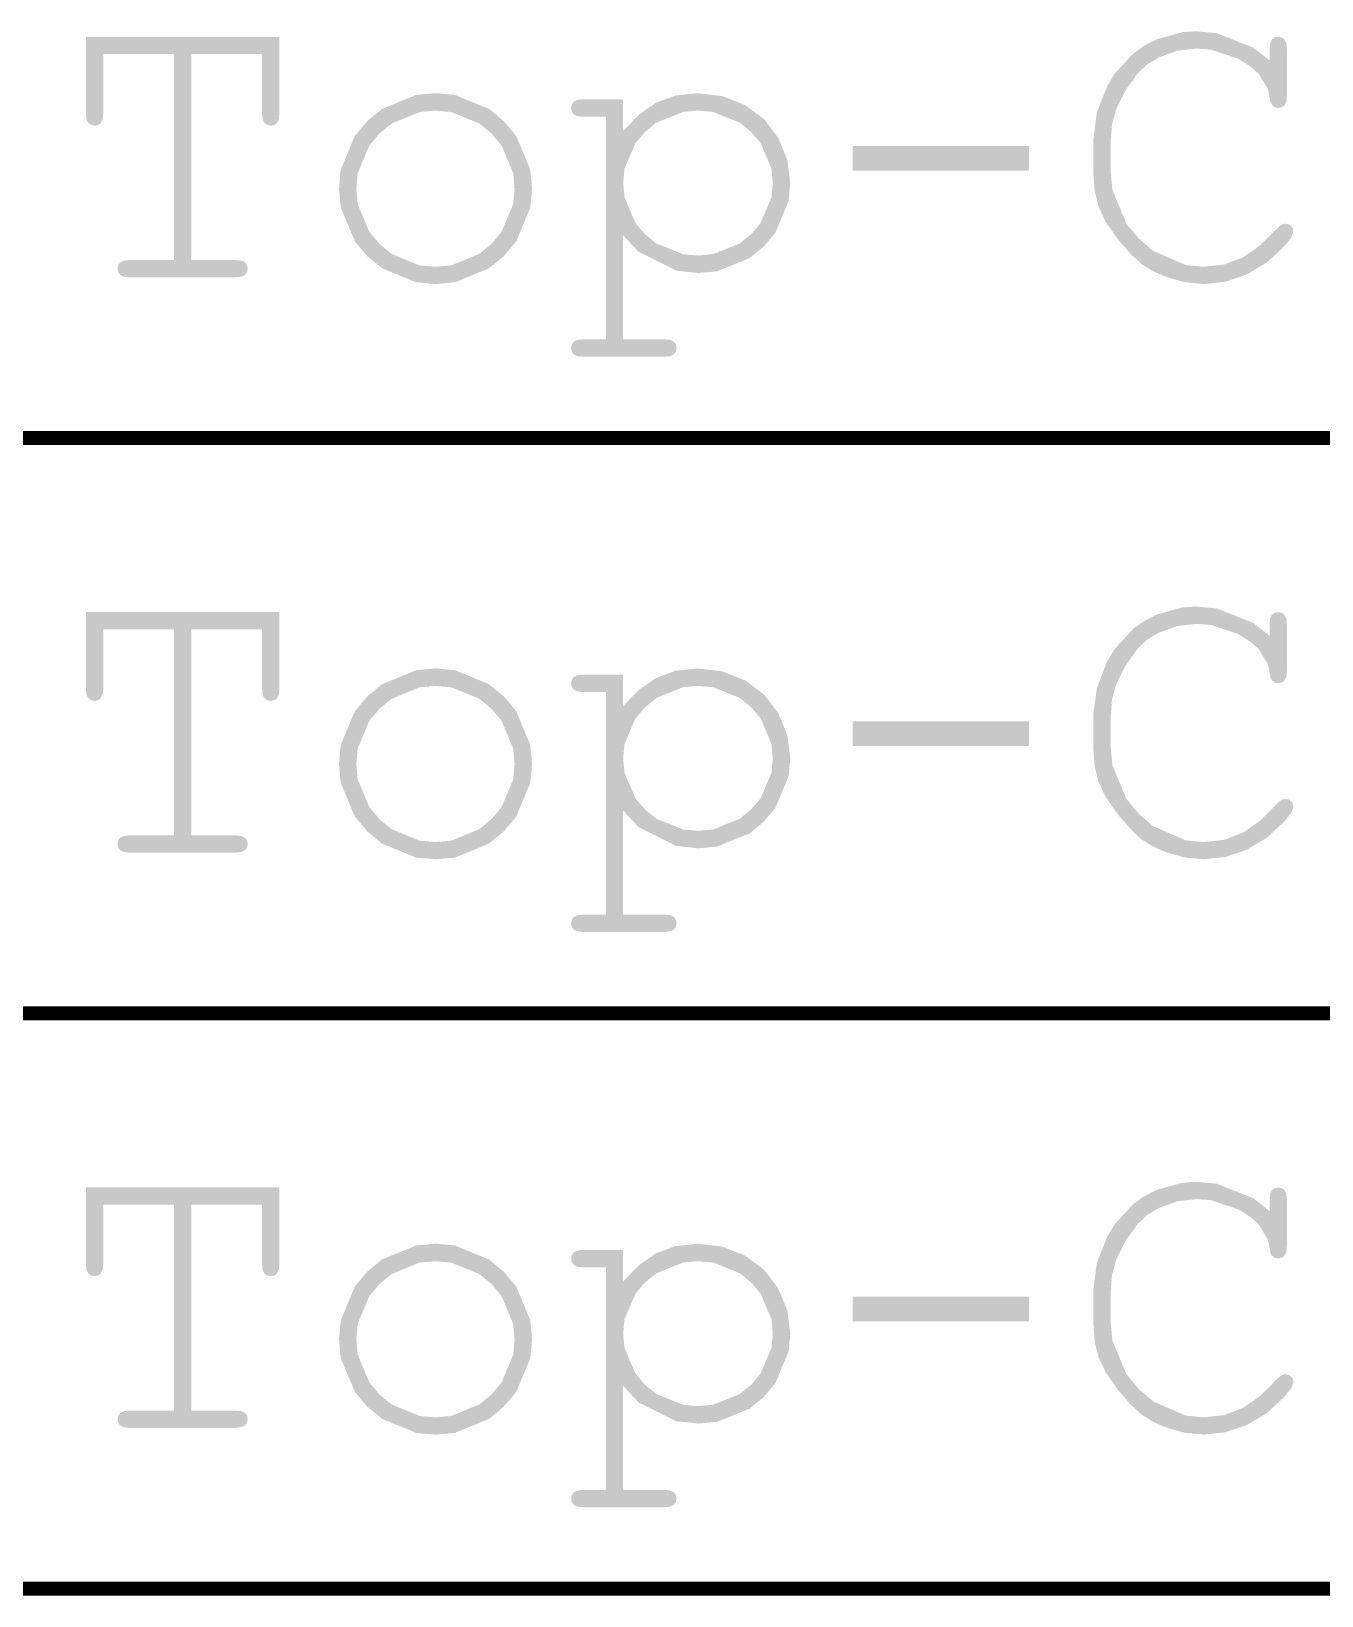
# Model space of a CAD drawing. Extents: x 0 to 13284, y 0 to 3969.
# Drawn here: x 10912.7 to 11274.6, y 2996.2 to 3435.2 of the extents above; entities that cross this region are included whole.
import ezdxf

# ---------------------------------------------------------------- set-up
doc = ezdxf.new("R2010")
doc.units = 0
doc.layers.add('DRILL_SYMBOLS', color=255, linetype='CONTINUOUS')

msp = doc.modelspace()

# ---------------------------------------------------------------- hatches: boundary and pattern name
at = {"layer": 'DRILL_SYMBOLS'}
for points in [[(10957.592205, 3428.779961), (10957.592205, 3370.993583), (10970.164488, 3370.993583), (10971.649488, 3370.827795), (10972.644331, 3370.330394), (10973.206614, 3369.559016), (10973.394055, 3368.571417), (10973.206614, 3367.619843), (10972.644331, 3366.841299), (10971.649488, 3366.322244), (10970.164488, 3366.149252), (10940.117874, 3366.149252), (10938.632835, 3366.322244), (10937.638031, 3366.841299), (10937.075748, 3367.619843), (10936.888307, 3368.571417), (10937.075748, 3369.559016), (10937.638031, 3370.330394), (10938.632835, 3370.827795), (10940.117874, 3370.993583), (10952.690157, 3370.993583), (10952.690157, 3428.779961), (10932.851339, 3428.779961), (10932.851339, 3411.997677), (10932.685512, 3410.469409), (10932.18811, 3409.460157), (10931.416772, 3408.897874), (10930.429134, 3408.710433), (10929.477559, 3408.897874), (10928.699016, 3409.460157), (10928.179961, 3410.469409), (10928.006969, 3411.997677), (10928.006969, 3433.624331), (10982.275394, 3433.624331), (10982.275394, 3411.997677), (10982.109567, 3410.469409), (10981.612165, 3409.460157), (10980.840827, 3408.897874), (10979.853189, 3408.710433), (10978.865591, 3408.897874), (10978.094252, 3409.460157), (10977.596811, 3410.469409), (10977.431024, 3411.997677), (10977.431024, 3428.779961)], [(11260.018976, 3426.992165), (11260.018976, 3430.394724), (11260.184803, 3431.879764), (11260.682205, 3432.874606), (11261.453543, 3433.43689), (11262.441181, 3433.624331), (11263.42878, 3433.43689), (11264.200157, 3432.874606), (11264.697559, 3431.879764), (11264.863346, 3430.394724), (11264.863346, 3416.957402), (11264.697559, 3415.429094), (11264.200157, 3414.419882), (11263.42878, 3413.857559), (11262.441181, 3413.670157), (11261.540079, 3413.84315), (11260.797559, 3414.362205), (11260.271299, 3415.270512), (11260.018976, 3416.611378), (11259.582874, 3418.965079), (11256.958819, 3423.261575), (11254.770945, 3425.20437), (11251.310669, 3427.449921), (11243.69811, 3430.01626), (11239.545787, 3430.337087), (11234.110276, 3429.717126), (11228.991969, 3427.857205), (11225.675906, 3425.867559), (11223.109528, 3423.474213), (11219.69252, 3418.730787), (11217.054094, 3413.497126), (11215.842992, 3409.20063), (11215.439291, 3404.385118), (11215.439291, 3395.90748), (11215.929488, 3390.664803), (11219.851142, 3381.250039), (11223.282559, 3377.077874), (11227.362795, 3373.583386), (11236.474803, 3369.589685), (11241.506614, 3369.090472), (11247.410669, 3369.768071), (11252.665945, 3371.800984), (11257.51752, 3375.203583), (11262.210472, 3379.990276), (11263.248583, 3380.898583), (11264.402008, 3381.201378), (11265.339134, 3381.042756), (11266.074449, 3380.566969), (11266.550236, 3379.846102), (11266.708819, 3378.952205), (11266.088858, 3377.279724), (11264.228976, 3374.915236), (11259.20437, 3370.265512), (11253.588661, 3366.927795), (11247.641339, 3364.917205), (11241.621929, 3364.247008), (11236.33063, 3364.751378), (11230.952795, 3366.264567), (11227.160945, 3367.951457), (11224.089961, 3369.897835), (11221.069449, 3372.687677), (11217.428937, 3376.904882), (11214.105669, 3381.648307), (11212.036693, 3386.01689), (11210.955394, 3390.407087), (11210.594921, 3395.215433), (11210.594921, 3405.077165), (11211.553701, 3412.307677), (11214.430039, 3419.696772), (11216.524252, 3423.214685), (11221.772283, 3428.952953), (11224.926181, 3431.173307), (11228.326969, 3432.92685), (11235.550276, 3434.930945), (11239.372756, 3435.181417), (11245.161496, 3434.669606), (11255.484606, 3430.574961)], [(11053.153071, 3391.005433), (11052.657441, 3385.670866), (11048.692559, 3376.212835), (11048.251024, 3391.005433), (11047.845512, 3395.392047), (11044.601535, 3403.14878), (11041.763031, 3406.518937), (11038.347835, 3409.319606), (11030.490157, 3412.520315), (11026.047677, 3412.920433), (11021.605236, 3412.518543), (11013.747559, 3409.303386), (11010.332323, 3406.490118), (11007.493858, 3403.110945), (11004.249843, 3395.368622), (11003.844331, 3391.005433), (11004.249843, 3386.665709), (11007.493858, 3378.937795), (11010.332323, 3375.549606), (11013.747559, 3372.72374), (11021.605236, 3369.494134), (11026.047677, 3369.090472), (11030.490157, 3369.492362), (11038.347835, 3372.70752), (11041.763031, 3375.520787), (11044.601535, 3378.899921), (11047.845512, 3386.642283), (11048.251024, 3391.005433), (11048.692559, 3376.212835), (11045.223307, 3372.089331), (11041.054764, 3368.658307), (11031.495787, 3364.737126), (11026.105354, 3364.247008), (11020.66626, 3364.738937), (11011.064055, 3368.674528), (11006.900906, 3372.118189), (11003.444252, 3376.250669), (10999.49378, 3385.694291), (10999, 3391.005433), (10999.49378, 3396.341811), (11003.444252, 3405.814291), (11006.900906, 3409.950354), (11011.064055, 3413.394409), (11020.66626, 3417.330472), (11026.105354, 3417.82248), (11031.495787, 3417.332244), (11041.054764, 3413.41063), (11045.223307, 3409.979213), (11048.692559, 3405.852126), (11052.657441, 3396.365236)], [(11078.701339, 3416.092323), (11078.701339, 3407.268661), (11083.185236, 3411.867913), (11087.986378, 3415.169606), (11093.393031, 3417.159252), (11099.693583, 3417.82248), (11106.570827, 3416.98622), (11112.900236, 3414.477559), (11118.270866, 3410.476614), (11122.271772, 3405.163661), (11124.758819, 3399.043346), (11125.587874, 3392.620236), (11125.121102, 3387.590236), (11121.38689, 3378.66563), (11120.685827, 3392.620236), (11120.305551, 3396.651811), (11117.263425, 3403.817402), (11114.601535, 3406.951457), (11111.391772, 3409.562874), (11103.966654, 3412.547362), (11099.75126, 3412.920433), (11095.508819, 3412.545551), (11088.040433, 3409.546654), (11084.814449, 3406.922638), (11082.139961, 3403.779567), (11079.083386, 3396.628346), (11078.701339, 3392.620236), (11079.083386, 3388.58685), (11082.139961, 3381.406811), (11084.814449, 3378.260157), (11088.040433, 3375.636102), (11095.508819, 3372.637205), (11099.75126, 3372.262362), (11103.943189, 3372.635433), (11111.353937, 3375.619882), (11114.572677, 3378.231299), (11117.247205, 3381.368976), (11120.30374, 3388.563425), (11120.685827, 3392.620236), (11121.38689, 3378.66563), (11118.119449, 3374.771063), (11114.170787, 3371.528858), (11104.986693, 3367.823504), (11099.75126, 3367.360315), (11093.569646, 3368.019921), (11083.044685, 3373.29685), (11078.701339, 3377.914134), (11078.701339, 3348.733504), (11090.46622, 3348.733504), (11091.95126, 3348.567677), (11092.946063, 3348.070276), (11093.508346, 3347.298937), (11093.695787, 3346.311299), (11093.508346, 3345.359724), (11092.946063, 3344.581181), (11091.95126, 3344.062126), (11090.46622, 3343.889134), (11067.340118, 3343.889134), (11065.855118, 3344.054921), (11064.860276, 3344.552323), (11064.297992, 3345.323701), (11064.110551, 3346.311299), (11064.297992, 3347.298937), (11064.860276, 3348.070276), (11065.855118, 3348.567677), (11067.340118, 3348.733504), (11073.856969, 3348.733504), (11073.856969, 3411.190276), (11067.340118, 3411.190276), (11065.855118, 3411.363307), (11064.860276, 3411.882362), (11064.297992, 3412.675315), (11064.110551, 3413.670157), (11064.297992, 3414.621732), (11064.860276, 3415.400276), (11065.855118, 3415.919331), (11067.340118, 3416.092323)], [(11192.543898, 3403.001024), (11192.543898, 3396.080472), (11143.119843, 3396.080472), (11143.119843, 3403.001024)], [(10957.592205, 3267.362638), (10957.592205, 3209.57626), (10970.164488, 3209.57626), (10971.649488, 3209.410472), (10972.644331, 3208.913071), (10973.206614, 3208.141693), (10973.394055, 3207.154094), (10973.206614, 3206.20252), (10972.644331, 3205.423976), (10971.649488, 3204.904921), (10970.164488, 3204.731929), (10940.117874, 3204.731929), (10938.632835, 3204.904921), (10937.638031, 3205.423976), (10937.075748, 3206.20252), (10936.888307, 3207.154094), (10937.075748, 3208.141693), (10937.638031, 3208.913071), (10938.632835, 3209.410472), (10940.117874, 3209.57626), (10952.690157, 3209.57626), (10952.690157, 3267.362638), (10932.851339, 3267.362638), (10932.851339, 3250.580354), (10932.685512, 3249.052087), (10932.18811, 3248.042835), (10931.416772, 3247.480551), (10930.429134, 3247.29311), (10929.477559, 3247.480551), (10928.699016, 3248.042835), (10928.179961, 3249.052087), (10928.006969, 3250.580354), (10928.006969, 3272.207008), (10982.275394, 3272.207008), (10982.275394, 3250.580354), (10982.109567, 3249.052087), (10981.612165, 3248.042835), (10980.840827, 3247.480551), (10979.853189, 3247.29311), (10978.865591, 3247.480551), (10978.094252, 3248.042835), (10977.596811, 3249.052087), (10977.431024, 3250.580354), (10977.431024, 3267.362638)], [(11260.018976, 3265.574843), (11260.018976, 3268.977402), (11260.184803, 3270.462441), (11260.682205, 3271.457283), (11261.453543, 3272.019567), (11262.441181, 3272.207008), (11263.42878, 3272.019567), (11264.200157, 3271.457283), (11264.697559, 3270.462441), (11264.863346, 3268.977402), (11264.863346, 3255.540079), (11264.697559, 3254.011772), (11264.200157, 3253.002559), (11263.42878, 3252.440236), (11262.441181, 3252.252835), (11261.540079, 3252.425827), (11260.797559, 3252.944882), (11260.271299, 3253.853189), (11260.018976, 3255.194055), (11259.582874, 3257.547756), (11256.958819, 3261.844252), (11254.770945, 3263.787047), (11251.310669, 3266.032598), (11243.69811, 3268.598937), (11239.545787, 3268.919764), (11234.110276, 3268.299803), (11228.991969, 3266.439882), (11225.675906, 3264.450236), (11223.109528, 3262.05689), (11219.69252, 3257.313465), (11217.054094, 3252.079803), (11215.842992, 3247.783307), (11215.439291, 3242.967795), (11215.439291, 3234.490157), (11215.929488, 3229.24748), (11219.851142, 3219.832717), (11223.282559, 3215.660551), (11227.362795, 3212.166063), (11236.474803, 3208.172362), (11241.506614, 3207.67315), (11247.410669, 3208.350748), (11252.665945, 3210.383661), (11257.51752, 3213.78626), (11262.210472, 3218.572953), (11263.248583, 3219.48126), (11264.402008, 3219.784055), (11265.339134, 3219.625433), (11266.074449, 3219.149646), (11266.550236, 3218.42878), (11266.708819, 3217.534882), (11266.088858, 3215.862402), (11264.228976, 3213.497913), (11259.20437, 3208.848189), (11253.588661, 3205.510472), (11247.641339, 3203.499882), (11241.621929, 3202.829685), (11236.33063, 3203.334055), (11230.952795, 3204.847244), (11227.160945, 3206.534134), (11224.089961, 3208.480512), (11221.069449, 3211.270354), (11217.428937, 3215.487559), (11214.105669, 3220.230984), (11212.036693, 3224.599567), (11210.955394, 3228.989764), (11210.594921, 3233.79811), (11210.594921, 3243.659843), (11211.553701, 3250.890354), (11214.430039, 3258.279449), (11216.524252, 3261.797362), (11221.772283, 3267.53563), (11224.926181, 3269.755984), (11228.326969, 3271.509528), (11235.550276, 3273.513622), (11239.372756, 3273.764094), (11245.161496, 3273.252283), (11255.484606, 3269.157638)], [(11053.153071, 3229.58811), (11052.657441, 3224.253543), (11048.692559, 3214.795512), (11048.251024, 3229.58811), (11047.845512, 3233.974724), (11044.601535, 3241.731457), (11041.763031, 3245.101614), (11038.347835, 3247.902283), (11030.490157, 3251.102992), (11026.047677, 3251.50311), (11021.605236, 3251.10122), (11013.747559, 3247.886063), (11010.332323, 3245.072795), (11007.493858, 3241.693622), (11004.249843, 3233.951299), (11003.844331, 3229.58811), (11004.249843, 3225.248386), (11007.493858, 3217.520472), (11010.332323, 3214.132283), (11013.747559, 3211.306417), (11021.605236, 3208.076811), (11026.047677, 3207.67315), (11030.490157, 3208.075039), (11038.347835, 3211.290197), (11041.763031, 3214.103465), (11044.601535, 3217.482598), (11047.845512, 3225.224961), (11048.251024, 3229.58811), (11048.692559, 3214.795512), (11045.223307, 3210.672008), (11041.054764, 3207.240984), (11031.495787, 3203.319803), (11026.105354, 3202.829685), (11020.66626, 3203.321614), (11011.064055, 3207.257205), (11006.900906, 3210.700866), (11003.444252, 3214.833346), (10999.49378, 3224.276969), (10999, 3229.58811), (10999.49378, 3234.924488), (11003.444252, 3244.396969), (11006.900906, 3248.533031), (11011.064055, 3251.977087), (11020.66626, 3255.91315), (11026.105354, 3256.405157), (11031.495787, 3255.914921), (11041.054764, 3251.993307), (11045.223307, 3248.56189), (11048.692559, 3244.434803), (11052.657441, 3234.947913)], [(11078.701339, 3254.675), (11078.701339, 3245.851339), (11083.185236, 3250.450591), (11087.986378, 3253.752283), (11093.393031, 3255.741929), (11099.693583, 3256.405157), (11106.570827, 3255.568898), (11112.900236, 3253.060236), (11118.270866, 3249.059291), (11122.271772, 3243.746339), (11124.758819, 3237.626024), (11125.587874, 3231.202913), (11125.121102, 3226.172913), (11121.38689, 3217.248307), (11120.685827, 3231.202913), (11120.305551, 3235.234488), (11117.263425, 3242.400079), (11114.601535, 3245.534134), (11111.391772, 3248.145551), (11103.966654, 3251.130039), (11099.75126, 3251.50311), (11095.508819, 3251.128228), (11088.040433, 3248.129331), (11084.814449, 3245.505315), (11082.139961, 3242.362244), (11079.083386, 3235.211024), (11078.701339, 3231.202913), (11079.083386, 3227.169528), (11082.139961, 3219.989488), (11084.814449, 3216.842835), (11088.040433, 3214.21878), (11095.508819, 3211.219882), (11099.75126, 3210.845039), (11103.943189, 3211.21811), (11111.353937, 3214.202559), (11114.572677, 3216.813976), (11117.247205, 3219.951654), (11120.30374, 3227.146102), (11120.685827, 3231.202913), (11121.38689, 3217.248307), (11118.119449, 3213.35374), (11114.170787, 3210.111535), (11104.986693, 3206.406181), (11099.75126, 3205.942992), (11093.569646, 3206.602598), (11083.044685, 3211.879528), (11078.701339, 3216.496811), (11078.701339, 3187.316181), (11090.46622, 3187.316181), (11091.95126, 3187.150354), (11092.946063, 3186.652953), (11093.508346, 3185.881614), (11093.695787, 3184.893976), (11093.508346, 3183.942402), (11092.946063, 3183.163858), (11091.95126, 3182.644803), (11090.46622, 3182.471811), (11067.340118, 3182.471811), (11065.855118, 3182.637598), (11064.860276, 3183.135), (11064.297992, 3183.906378), (11064.110551, 3184.893976), (11064.297992, 3185.881614), (11064.860276, 3186.652953), (11065.855118, 3187.150354), (11067.340118, 3187.316181), (11073.856969, 3187.316181), (11073.856969, 3249.772953), (11067.340118, 3249.772953), (11065.855118, 3249.945984), (11064.860276, 3250.465039), (11064.297992, 3251.257992), (11064.110551, 3252.252835), (11064.297992, 3253.204409), (11064.860276, 3253.982953), (11065.855118, 3254.502008), (11067.340118, 3254.675)], [(11192.543898, 3241.583701), (11192.543898, 3234.66315), (11143.119843, 3234.66315), (11143.119843, 3241.583701)], [(11260.018976, 3104.15752), (11260.018976, 3107.560079), (11260.184803, 3109.045118), (11260.682205, 3110.039961), (11261.453543, 3110.602244), (11262.441181, 3110.789685), (11263.42878, 3110.602244), (11264.200157, 3110.039961), (11264.697559, 3109.045118), (11264.863346, 3107.560079), (11264.863346, 3094.122756), (11264.697559, 3092.594449), (11264.200157, 3091.585236), (11263.42878, 3091.022913), (11262.441181, 3090.835512), (11261.540079, 3091.008504), (11260.797559, 3091.527559), (11260.271299, 3092.435866), (11260.018976, 3093.776732), (11259.582874, 3096.130433), (11256.958819, 3100.426929), (11254.770945, 3102.369724), (11251.310669, 3104.615276), (11243.69811, 3107.181614), (11239.545787, 3107.502441), (11234.110276, 3106.88248), (11228.991969, 3105.022559), (11225.675906, 3103.032913), (11223.109528, 3100.639567), (11219.69252, 3095.896142), (11217.054094, 3090.66248), (11215.842992, 3086.365984), (11215.439291, 3081.550472), (11215.439291, 3073.072835), (11215.929488, 3067.830157), (11219.851142, 3058.415394), (11223.282559, 3054.243228), (11227.362795, 3050.74874), (11236.474803, 3046.755039), (11241.506614, 3046.255827), (11247.410669, 3046.933425), (11252.665945, 3048.966339), (11257.51752, 3052.368937), (11262.210472, 3057.15563), (11263.248583, 3058.063937), (11264.402008, 3058.366732), (11265.339134, 3058.20811), (11266.074449, 3057.732323), (11266.550236, 3057.011457), (11266.708819, 3056.117559), (11266.088858, 3054.445079), (11264.228976, 3052.080591), (11259.20437, 3047.430866), (11253.588661, 3044.09315), (11247.641339, 3042.082559), (11241.621929, 3041.412362), (11236.33063, 3041.916732), (11230.952795, 3043.429921), (11227.160945, 3045.116811), (11224.089961, 3047.063189), (11221.069449, 3049.853031), (11217.428937, 3054.070236), (11214.105669, 3058.813661), (11212.036693, 3063.182244), (11210.955394, 3067.572441), (11210.594921, 3072.380787), (11210.594921, 3082.24252), (11211.553701, 3089.473031), (11214.430039, 3096.862126), (11216.524252, 3100.380039), (11221.772283, 3106.118307), (11224.926181, 3108.338661), (11228.326969, 3110.092205), (11235.550276, 3112.096299), (11239.372756, 3112.346772), (11245.161496, 3111.834961), (11255.484606, 3107.740315)], [(10957.592205, 3105.945315), (10957.592205, 3048.158937), (10970.164488, 3048.158937), (10971.649488, 3047.99315), (10972.644331, 3047.495748), (10973.206614, 3046.72437), (10973.394055, 3045.736772), (10973.206614, 3044.785197), (10972.644331, 3044.006654), (10971.649488, 3043.487598), (10970.164488, 3043.314606), (10940.117874, 3043.314606), (10938.632835, 3043.487598), (10937.638031, 3044.006654), (10937.075748, 3044.785197), (10936.888307, 3045.736772), (10937.075748, 3046.72437), (10937.638031, 3047.495748), (10938.632835, 3047.99315), (10940.117874, 3048.158937), (10952.690157, 3048.158937), (10952.690157, 3105.945315), (10932.851339, 3105.945315), (10932.851339, 3089.163031), (10932.685512, 3087.634764), (10932.18811, 3086.625512), (10931.416772, 3086.063228), (10930.429134, 3085.875787), (10929.477559, 3086.063228), (10928.699016, 3086.625512), (10928.179961, 3087.634764), (10928.006969, 3089.163031), (10928.006969, 3110.789685), (10982.275394, 3110.789685), (10982.275394, 3089.163031), (10982.109567, 3087.634764), (10981.612165, 3086.625512), (10980.840827, 3086.063228), (10979.853189, 3085.875787), (10978.865591, 3086.063228), (10978.094252, 3086.625512), (10977.596811, 3087.634764), (10977.431024, 3089.163031), (10977.431024, 3105.945315)], [(11053.153071, 3068.170787), (11052.657441, 3062.83622), (11048.692559, 3053.378189), (11048.251024, 3068.170787), (11047.845512, 3072.557402), (11044.601535, 3080.314134), (11041.763031, 3083.684291), (11038.347835, 3086.484961), (11030.490157, 3089.685669), (11026.047677, 3090.085787), (11021.605236, 3089.683898), (11013.747559, 3086.46874), (11010.332323, 3083.655472), (11007.493858, 3080.276299), (11004.249843, 3072.533976), (11003.844331, 3068.170787), (11004.249843, 3063.831063), (11007.493858, 3056.10315), (11010.332323, 3052.714961), (11013.747559, 3049.889094), (11021.605236, 3046.659488), (11026.047677, 3046.255827), (11030.490157, 3046.657717), (11038.347835, 3049.872874), (11041.763031, 3052.686142), (11044.601535, 3056.065276), (11047.845512, 3063.807638), (11048.251024, 3068.170787), (11048.692559, 3053.378189), (11045.223307, 3049.254685), (11041.054764, 3045.823661), (11031.495787, 3041.90248), (11026.105354, 3041.412362), (11020.66626, 3041.904291), (11011.064055, 3045.839882), (11006.900906, 3049.283543), (11003.444252, 3053.416024), (10999.49378, 3062.859646), (10999, 3068.170787), (10999.49378, 3073.507165), (11003.444252, 3082.979646), (11006.900906, 3087.115709), (11011.064055, 3090.559764), (11020.66626, 3094.495827), (11026.105354, 3094.987835), (11031.495787, 3094.497598), (11041.054764, 3090.575984), (11045.223307, 3087.144567), (11048.692559, 3083.01748), (11052.657441, 3073.530591)], [(11078.701339, 3093.257677), (11078.701339, 3084.434016), (11083.185236, 3089.033268), (11087.986378, 3092.334961), (11093.393031, 3094.324606), (11099.693583, 3094.987835), (11106.570827, 3094.151575), (11112.900236, 3091.642913), (11118.270866, 3087.641969), (11122.271772, 3082.329016), (11124.758819, 3076.208701), (11125.587874, 3069.785591), (11125.121102, 3064.755591), (11121.38689, 3055.830984), (11120.685827, 3069.785591), (11120.305551, 3073.817165), (11117.263425, 3080.982756), (11114.601535, 3084.116811), (11111.391772, 3086.728228), (11103.966654, 3089.712717), (11099.75126, 3090.085787), (11095.508819, 3089.710906), (11088.040433, 3086.712008), (11084.814449, 3084.087992), (11082.139961, 3080.944921), (11079.083386, 3073.793701), (11078.701339, 3069.785591), (11079.083386, 3065.752205), (11082.139961, 3058.572165), (11084.814449, 3055.425512), (11088.040433, 3052.801457), (11095.508819, 3049.802559), (11099.75126, 3049.427717), (11103.943189, 3049.800787), (11111.353937, 3052.785236), (11114.572677, 3055.396654), (11117.247205, 3058.534331), (11120.30374, 3065.72878), (11120.685827, 3069.785591), (11121.38689, 3055.830984), (11118.119449, 3051.936417), (11114.170787, 3048.694213), (11104.986693, 3044.988858), (11099.75126, 3044.525669), (11093.569646, 3045.185276), (11083.044685, 3050.462205), (11078.701339, 3055.079488), (11078.701339, 3025.898858), (11090.46622, 3025.898858), (11091.95126, 3025.733031), (11092.946063, 3025.23563), (11093.508346, 3024.464291), (11093.695787, 3023.476654), (11093.508346, 3022.525079), (11092.946063, 3021.746535), (11091.95126, 3021.22748), (11090.46622, 3021.054488), (11067.340118, 3021.054488), (11065.855118, 3021.220276), (11064.860276, 3021.717677), (11064.297992, 3022.489055), (11064.110551, 3023.476654), (11064.297992, 3024.464291), (11064.860276, 3025.23563), (11065.855118, 3025.733031), (11067.340118, 3025.898858), (11073.856969, 3025.898858), (11073.856969, 3088.35563), (11067.340118, 3088.35563), (11065.855118, 3088.528661), (11064.860276, 3089.047717), (11064.297992, 3089.840669), (11064.110551, 3090.835512), (11064.297992, 3091.787087), (11064.860276, 3092.56563), (11065.855118, 3093.084685), (11067.340118, 3093.257677)], [(11192.543898, 3080.166378), (11192.543898, 3073.245827), (11143.119843, 3073.245827), (11143.119843, 3080.166378)]]:
    msp.add_hatch(color=7, dxfattribs=at).paths.add_polyline_path(points)

# ---------------------------------------------------------------- linework, layer by layer
at = {"layer": 'DRILL_SYMBOLS', "color": 7}
for points, const_width in [([(10957.592205, 3428.779961), (10957.592205, 3370.993583), (10970.164488, 3370.993583), (10971.649488, 3370.827795), (10972.644331, 3370.330394), (10973.206614, 3369.559016), (10973.394055, 3368.571417), (10973.206614, 3367.619843), (10972.644331, 3366.841299), (10971.649488, 3366.322244), (10970.164488, 3366.149252), (10940.117874, 3366.149252), (10938.632835, 3366.322244), (10937.638031, 3366.841299), (10937.075748, 3367.619843), (10936.888307, 3368.571417), (10937.075748, 3369.559016), (10937.638031, 3370.330394), (10938.632835, 3370.827795), (10940.117874, 3370.993583), (10952.690157, 3370.993583), (10952.690157, 3428.779961), (10932.851339, 3428.779961), (10932.851339, 3411.997677), (10932.685512, 3410.469409), (10932.18811, 3409.460157), (10931.416772, 3408.897874), (10930.429134, 3408.710433), (10929.477559, 3408.897874), (10928.699016, 3409.460157), (10928.179961, 3410.469409), (10928.006969, 3411.997677), (10928.006969, 3433.624331), (10982.275394, 3433.624331), (10982.275394, 3411.997677), (10982.109567, 3410.469409), (10981.612165, 3409.460157), (10980.840827, 3408.897874), (10979.853189, 3408.710433), (10978.865591, 3408.897874), (10978.094252, 3409.460157), (10977.596811, 3410.469409), (10977.431024, 3411.997677), (10977.431024, 3428.779961), (10957.592205, 3428.779961)], 0.000039), ([(11260.018976, 3426.992165), (11260.018976, 3430.394724), (11260.184803, 3431.879764), (11260.682205, 3432.874606), (11261.453543, 3433.43689), (11262.441181, 3433.624331), (11263.42878, 3433.43689), (11264.200157, 3432.874606), (11264.697559, 3431.879764), (11264.863346, 3430.394724), (11264.863346, 3416.957402), (11264.697559, 3415.429094), (11264.200157, 3414.419882), (11263.42878, 3413.857559), (11262.441181, 3413.670157), (11261.540079, 3413.84315), (11260.797559, 3414.362205), (11260.271299, 3415.270512), (11260.018976, 3416.611378), (11259.582874, 3418.965079), (11256.958819, 3423.261575), (11254.770945, 3425.20437), (11251.310669, 3427.449921), (11243.69811, 3430.01626), (11239.545787, 3430.337087), (11234.110276, 3429.717126), (11228.991969, 3427.857205), (11225.675906, 3425.867559), (11223.109528, 3423.474213), (11219.69252, 3418.730787), (11217.054094, 3413.497126), (11215.842992, 3409.20063), (11215.439291, 3404.385118), (11215.439291, 3395.90748), (11215.929488, 3390.664803), (11219.851142, 3381.250039), (11223.282559, 3377.077874), (11227.362795, 3373.583386), (11236.474803, 3369.589685), (11241.506614, 3369.090472), (11247.410669, 3369.768071), (11252.665945, 3371.800984), (11257.51752, 3375.203583), (11262.210472, 3379.990276), (11263.248583, 3380.898583), (11264.402008, 3381.201378), (11265.339134, 3381.042756), (11266.074449, 3380.566969), (11266.550236, 3379.846102), (11266.708819, 3378.952205), (11266.088858, 3377.279724), (11264.228976, 3374.915236), (11259.20437, 3370.265512), (11253.588661, 3366.927795), (11247.641339, 3364.917205), (11241.621929, 3364.247008), (11236.33063, 3364.751378), (11230.952795, 3366.264567), (11227.160945, 3367.951457), (11224.089961, 3369.897835), (11221.069449, 3372.687677), (11217.428937, 3376.904882), (11214.105669, 3381.648307), (11212.036693, 3386.01689), (11210.955394, 3390.407087), (11210.594921, 3395.215433), (11210.594921, 3405.077165), (11211.553701, 3412.307677), (11214.430039, 3419.696772), (11216.524252, 3423.214685), (11221.772283, 3428.952953), (11224.926181, 3431.173307), (11228.326969, 3432.92685), (11235.550276, 3434.930945), (11239.372756, 3435.181417), (11245.161496, 3434.669606), (11255.484606, 3430.574961), (11260.018976, 3426.992165)], 0.000039), ([(11053.153071, 3391.005433), (11052.657441, 3385.670866), (11048.692559, 3376.212835), (11048.251024, 3391.005433), (11047.845512, 3395.392047), (11044.601535, 3403.14878), (11041.763031, 3406.518937), (11038.347835, 3409.319606), (11030.490157, 3412.520315), (11026.047677, 3412.920433), (11021.605236, 3412.518543), (11013.747559, 3409.303386), (11010.332323, 3406.490118), (11007.493858, 3403.110945), (11004.249843, 3395.368622), (11003.844331, 3391.005433), (11004.249843, 3386.665709), (11007.493858, 3378.937795), (11010.332323, 3375.549606), (11013.747559, 3372.72374), (11021.605236, 3369.494134), (11026.047677, 3369.090472), (11030.490157, 3369.492362), (11038.347835, 3372.70752), (11041.763031, 3375.520787), (11044.601535, 3378.899921), (11047.845512, 3386.642283), (11048.251024, 3391.005433), (11048.692559, 3376.212835), (11045.223307, 3372.089331), (11041.054764, 3368.658307), (11031.495787, 3364.737126), (11026.105354, 3364.247008), (11020.66626, 3364.738937), (11011.064055, 3368.674528), (11006.900906, 3372.118189), (11003.444252, 3376.250669), (10999.49378, 3385.694291), (10999, 3391.005433), (10999.49378, 3396.341811), (11003.444252, 3405.814291), (11006.900906, 3409.950354), (11011.064055, 3413.394409), (11020.66626, 3417.330472), (11026.105354, 3417.82248), (11031.495787, 3417.332244), (11041.054764, 3413.41063), (11045.223307, 3409.979213), (11048.692559, 3405.852126), (11052.657441, 3396.365236), (11053.153071, 3391.005433)], 0.000039), ([(11078.701339, 3416.092323), (11078.701339, 3407.268661), (11083.185236, 3411.867913), (11087.986378, 3415.169606), (11093.393031, 3417.159252), (11099.693583, 3417.82248), (11106.570827, 3416.98622), (11112.900236, 3414.477559), (11118.270866, 3410.476614), (11122.271772, 3405.163661), (11124.758819, 3399.043346), (11125.587874, 3392.620236), (11125.121102, 3387.590236), (11121.38689, 3378.66563), (11120.685827, 3392.620236), (11120.305551, 3396.651811), (11117.263425, 3403.817402), (11114.601535, 3406.951457), (11111.391772, 3409.562874), (11103.966654, 3412.547362), (11099.75126, 3412.920433), (11095.508819, 3412.545551), (11088.040433, 3409.546654), (11084.814449, 3406.922638), (11082.139961, 3403.779567), (11079.083386, 3396.628346), (11078.701339, 3392.620236), (11079.083386, 3388.58685), (11082.139961, 3381.406811), (11084.814449, 3378.260157), (11088.040433, 3375.636102), (11095.508819, 3372.637205), (11099.75126, 3372.262362), (11103.943189, 3372.635433), (11111.353937, 3375.619882), (11114.572677, 3378.231299), (11117.247205, 3381.368976), (11120.30374, 3388.563425), (11120.685827, 3392.620236), (11121.38689, 3378.66563), (11118.119449, 3374.771063), (11114.170787, 3371.528858), (11104.986693, 3367.823504), (11099.75126, 3367.360315), (11093.569646, 3368.019921), (11083.044685, 3373.29685), (11078.701339, 3377.914134), (11078.701339, 3348.733504), (11090.46622, 3348.733504), (11091.95126, 3348.567677), (11092.946063, 3348.070276), (11093.508346, 3347.298937), (11093.695787, 3346.311299), (11093.508346, 3345.359724), (11092.946063, 3344.581181), (11091.95126, 3344.062126), (11090.46622, 3343.889134), (11067.340118, 3343.889134), (11065.855118, 3344.054921), (11064.860276, 3344.552323), (11064.297992, 3345.323701), (11064.110551, 3346.311299), (11064.297992, 3347.298937), (11064.860276, 3348.070276), (11065.855118, 3348.567677), (11067.340118, 3348.733504), (11073.856969, 3348.733504), (11073.856969, 3411.190276), (11067.340118, 3411.190276), (11065.855118, 3411.363307), (11064.860276, 3411.882362), (11064.297992, 3412.675315), (11064.110551, 3413.670157), (11064.297992, 3414.621732), (11064.860276, 3415.400276), (11065.855118, 3415.919331), (11067.340118, 3416.092323), (11078.701339, 3416.092323)], 0.000039), ([(11192.543898, 3403.001024), (11192.543898, 3396.080472), (11143.119843, 3396.080472), (11143.119843, 3403.001024), (11192.543898, 3403.001024)], 0.000039), ([(7116.299213, 3321.023622), (13281.884016, 3321.023622)], 3.937008), ([(10957.592205, 3267.362638), (10957.592205, 3209.57626), (10970.164488, 3209.57626), (10971.649488, 3209.410472), (10972.644331, 3208.913071), (10973.206614, 3208.141693), (10973.394055, 3207.154094), (10973.206614, 3206.20252), (10972.644331, 3205.423976), (10971.649488, 3204.904921), (10970.164488, 3204.731929), (10940.117874, 3204.731929), (10938.632835, 3204.904921), (10937.638031, 3205.423976), (10937.075748, 3206.20252), (10936.888307, 3207.154094), (10937.075748, 3208.141693), (10937.638031, 3208.913071), (10938.632835, 3209.410472), (10940.117874, 3209.57626), (10952.690157, 3209.57626), (10952.690157, 3267.362638), (10932.851339, 3267.362638), (10932.851339, 3250.580354), (10932.685512, 3249.052087), (10932.18811, 3248.042835), (10931.416772, 3247.480551), (10930.429134, 3247.29311), (10929.477559, 3247.480551), (10928.699016, 3248.042835), (10928.179961, 3249.052087), (10928.006969, 3250.580354), (10928.006969, 3272.207008), (10982.275394, 3272.207008), (10982.275394, 3250.580354), (10982.109567, 3249.052087), (10981.612165, 3248.042835), (10980.840827, 3247.480551), (10979.853189, 3247.29311), (10978.865591, 3247.480551), (10978.094252, 3248.042835), (10977.596811, 3249.052087), (10977.431024, 3250.580354), (10977.431024, 3267.362638), (10957.592205, 3267.362638)], 0.000039), ([(11260.018976, 3265.574843), (11260.018976, 3268.977402), (11260.184803, 3270.462441), (11260.682205, 3271.457283), (11261.453543, 3272.019567), (11262.441181, 3272.207008), (11263.42878, 3272.019567), (11264.200157, 3271.457283), (11264.697559, 3270.462441), (11264.863346, 3268.977402), (11264.863346, 3255.540079), (11264.697559, 3254.011772), (11264.200157, 3253.002559), (11263.42878, 3252.440236), (11262.441181, 3252.252835), (11261.540079, 3252.425827), (11260.797559, 3252.944882), (11260.271299, 3253.853189), (11260.018976, 3255.194055), (11259.582874, 3257.547756), (11256.958819, 3261.844252), (11254.770945, 3263.787047), (11251.310669, 3266.032598), (11243.69811, 3268.598937), (11239.545787, 3268.919764), (11234.110276, 3268.299803), (11228.991969, 3266.439882), (11225.675906, 3264.450236), (11223.109528, 3262.05689), (11219.69252, 3257.313465), (11217.054094, 3252.079803), (11215.842992, 3247.783307), (11215.439291, 3242.967795), (11215.439291, 3234.490157), (11215.929488, 3229.24748), (11219.851142, 3219.832717), (11223.282559, 3215.660551), (11227.362795, 3212.166063), (11236.474803, 3208.172362), (11241.506614, 3207.67315), (11247.410669, 3208.350748), (11252.665945, 3210.383661), (11257.51752, 3213.78626), (11262.210472, 3218.572953), (11263.248583, 3219.48126), (11264.402008, 3219.784055), (11265.339134, 3219.625433), (11266.074449, 3219.149646), (11266.550236, 3218.42878), (11266.708819, 3217.534882), (11266.088858, 3215.862402), (11264.228976, 3213.497913), (11259.20437, 3208.848189), (11253.588661, 3205.510472), (11247.641339, 3203.499882), (11241.621929, 3202.829685), (11236.33063, 3203.334055), (11230.952795, 3204.847244), (11227.160945, 3206.534134), (11224.089961, 3208.480512), (11221.069449, 3211.270354), (11217.428937, 3215.487559), (11214.105669, 3220.230984), (11212.036693, 3224.599567), (11210.955394, 3228.989764), (11210.594921, 3233.79811), (11210.594921, 3243.659843), (11211.553701, 3250.890354), (11214.430039, 3258.279449), (11216.524252, 3261.797362), (11221.772283, 3267.53563), (11224.926181, 3269.755984), (11228.326969, 3271.509528), (11235.550276, 3273.513622), (11239.372756, 3273.764094), (11245.161496, 3273.252283), (11255.484606, 3269.157638), (11260.018976, 3265.574843)], 0.000039), ([(11053.153071, 3229.58811), (11052.657441, 3224.253543), (11048.692559, 3214.795512), (11048.251024, 3229.58811), (11047.845512, 3233.974724), (11044.601535, 3241.731457), (11041.763031, 3245.101614), (11038.347835, 3247.902283), (11030.490157, 3251.102992), (11026.047677, 3251.50311), (11021.605236, 3251.10122), (11013.747559, 3247.886063), (11010.332323, 3245.072795), (11007.493858, 3241.693622), (11004.249843, 3233.951299), (11003.844331, 3229.58811), (11004.249843, 3225.248386), (11007.493858, 3217.520472), (11010.332323, 3214.132283), (11013.747559, 3211.306417), (11021.605236, 3208.076811), (11026.047677, 3207.67315), (11030.490157, 3208.075039), (11038.347835, 3211.290197), (11041.763031, 3214.103465), (11044.601535, 3217.482598), (11047.845512, 3225.224961), (11048.251024, 3229.58811), (11048.692559, 3214.795512), (11045.223307, 3210.672008), (11041.054764, 3207.240984), (11031.495787, 3203.319803), (11026.105354, 3202.829685), (11020.66626, 3203.321614), (11011.064055, 3207.257205), (11006.900906, 3210.700866), (11003.444252, 3214.833346), (10999.49378, 3224.276969), (10999, 3229.58811), (10999.49378, 3234.924488), (11003.444252, 3244.396969), (11006.900906, 3248.533031), (11011.064055, 3251.977087), (11020.66626, 3255.91315), (11026.105354, 3256.405157), (11031.495787, 3255.914921), (11041.054764, 3251.993307), (11045.223307, 3248.56189), (11048.692559, 3244.434803), (11052.657441, 3234.947913), (11053.153071, 3229.58811)], 0.000039), ([(11078.701339, 3254.675), (11078.701339, 3245.851339), (11083.185236, 3250.450591), (11087.986378, 3253.752283), (11093.393031, 3255.741929), (11099.693583, 3256.405157), (11106.570827, 3255.568898), (11112.900236, 3253.060236), (11118.270866, 3249.059291), (11122.271772, 3243.746339), (11124.758819, 3237.626024), (11125.587874, 3231.202913), (11125.121102, 3226.172913), (11121.38689, 3217.248307), (11120.685827, 3231.202913), (11120.305551, 3235.234488), (11117.263425, 3242.400079), (11114.601535, 3245.534134), (11111.391772, 3248.145551), (11103.966654, 3251.130039), (11099.75126, 3251.50311), (11095.508819, 3251.128228), (11088.040433, 3248.129331), (11084.814449, 3245.505315), (11082.139961, 3242.362244), (11079.083386, 3235.211024), (11078.701339, 3231.202913), (11079.083386, 3227.169528), (11082.139961, 3219.989488), (11084.814449, 3216.842835), (11088.040433, 3214.21878), (11095.508819, 3211.219882), (11099.75126, 3210.845039), (11103.943189, 3211.21811), (11111.353937, 3214.202559), (11114.572677, 3216.813976), (11117.247205, 3219.951654), (11120.30374, 3227.146102), (11120.685827, 3231.202913), (11121.38689, 3217.248307), (11118.119449, 3213.35374), (11114.170787, 3210.111535), (11104.986693, 3206.406181), (11099.75126, 3205.942992), (11093.569646, 3206.602598), (11083.044685, 3211.879528), (11078.701339, 3216.496811), (11078.701339, 3187.316181), (11090.46622, 3187.316181), (11091.95126, 3187.150354), (11092.946063, 3186.652953), (11093.508346, 3185.881614), (11093.695787, 3184.893976), (11093.508346, 3183.942402), (11092.946063, 3183.163858), (11091.95126, 3182.644803), (11090.46622, 3182.471811), (11067.340118, 3182.471811), (11065.855118, 3182.637598), (11064.860276, 3183.135), (11064.297992, 3183.906378), (11064.110551, 3184.893976), (11064.297992, 3185.881614), (11064.860276, 3186.652953), (11065.855118, 3187.150354), (11067.340118, 3187.316181), (11073.856969, 3187.316181), (11073.856969, 3249.772953), (11067.340118, 3249.772953), (11065.855118, 3249.945984), (11064.860276, 3250.465039), (11064.297992, 3251.257992), (11064.110551, 3252.252835), (11064.297992, 3253.204409), (11064.860276, 3253.982953), (11065.855118, 3254.502008), (11067.340118, 3254.675), (11078.701339, 3254.675)], 0.000039), ([(11192.543898, 3241.583701), (11192.543898, 3234.66315), (11143.119843, 3234.66315), (11143.119843, 3241.583701), (11192.543898, 3241.583701)], 0.000039), ([(7116.299213, 3159.606299), (13281.884016, 3159.606299)], 3.937008), ([(11260.018976, 3104.15752), (11260.018976, 3107.560079), (11260.184803, 3109.045118), (11260.682205, 3110.039961), (11261.453543, 3110.602244), (11262.441181, 3110.789685), (11263.42878, 3110.602244), (11264.200157, 3110.039961), (11264.697559, 3109.045118), (11264.863346, 3107.560079), (11264.863346, 3094.122756), (11264.697559, 3092.594449), (11264.200157, 3091.585236), (11263.42878, 3091.022913), (11262.441181, 3090.835512), (11261.540079, 3091.008504), (11260.797559, 3091.527559), (11260.271299, 3092.435866), (11260.018976, 3093.776732), (11259.582874, 3096.130433), (11256.958819, 3100.426929), (11254.770945, 3102.369724), (11251.310669, 3104.615276), (11243.69811, 3107.181614), (11239.545787, 3107.502441), (11234.110276, 3106.88248), (11228.991969, 3105.022559), (11225.675906, 3103.032913), (11223.109528, 3100.639567), (11219.69252, 3095.896142), (11217.054094, 3090.66248), (11215.842992, 3086.365984), (11215.439291, 3081.550472), (11215.439291, 3073.072835), (11215.929488, 3067.830157), (11219.851142, 3058.415394), (11223.282559, 3054.243228), (11227.362795, 3050.74874), (11236.474803, 3046.755039), (11241.506614, 3046.255827), (11247.410669, 3046.933425), (11252.665945, 3048.966339), (11257.51752, 3052.368937), (11262.210472, 3057.15563), (11263.248583, 3058.063937), (11264.402008, 3058.366732), (11265.339134, 3058.20811), (11266.074449, 3057.732323), (11266.550236, 3057.011457), (11266.708819, 3056.117559), (11266.088858, 3054.445079), (11264.228976, 3052.080591), (11259.20437, 3047.430866), (11253.588661, 3044.09315), (11247.641339, 3042.082559), (11241.621929, 3041.412362), (11236.33063, 3041.916732), (11230.952795, 3043.429921), (11227.160945, 3045.116811), (11224.089961, 3047.063189), (11221.069449, 3049.853031), (11217.428937, 3054.070236), (11214.105669, 3058.813661), (11212.036693, 3063.182244), (11210.955394, 3067.572441), (11210.594921, 3072.380787), (11210.594921, 3082.24252), (11211.553701, 3089.473031), (11214.430039, 3096.862126), (11216.524252, 3100.380039), (11221.772283, 3106.118307), (11224.926181, 3108.338661), (11228.326969, 3110.092205), (11235.550276, 3112.096299), (11239.372756, 3112.346772), (11245.161496, 3111.834961), (11255.484606, 3107.740315), (11260.018976, 3104.15752)], 0.000039), ([(10957.592205, 3105.945315), (10957.592205, 3048.158937), (10970.164488, 3048.158937), (10971.649488, 3047.99315), (10972.644331, 3047.495748), (10973.206614, 3046.72437), (10973.394055, 3045.736772), (10973.206614, 3044.785197), (10972.644331, 3044.006654), (10971.649488, 3043.487598), (10970.164488, 3043.314606), (10940.117874, 3043.314606), (10938.632835, 3043.487598), (10937.638031, 3044.006654), (10937.075748, 3044.785197), (10936.888307, 3045.736772), (10937.075748, 3046.72437), (10937.638031, 3047.495748), (10938.632835, 3047.99315), (10940.117874, 3048.158937), (10952.690157, 3048.158937), (10952.690157, 3105.945315), (10932.851339, 3105.945315), (10932.851339, 3089.163031), (10932.685512, 3087.634764), (10932.18811, 3086.625512), (10931.416772, 3086.063228), (10930.429134, 3085.875787), (10929.477559, 3086.063228), (10928.699016, 3086.625512), (10928.179961, 3087.634764), (10928.006969, 3089.163031), (10928.006969, 3110.789685), (10982.275394, 3110.789685), (10982.275394, 3089.163031), (10982.109567, 3087.634764), (10981.612165, 3086.625512), (10980.840827, 3086.063228), (10979.853189, 3085.875787), (10978.865591, 3086.063228), (10978.094252, 3086.625512), (10977.596811, 3087.634764), (10977.431024, 3089.163031), (10977.431024, 3105.945315), (10957.592205, 3105.945315)], 0.000039), ([(11053.153071, 3068.170787), (11052.657441, 3062.83622), (11048.692559, 3053.378189), (11048.251024, 3068.170787), (11047.845512, 3072.557402), (11044.601535, 3080.314134), (11041.763031, 3083.684291), (11038.347835, 3086.484961), (11030.490157, 3089.685669), (11026.047677, 3090.085787), (11021.605236, 3089.683898), (11013.747559, 3086.46874), (11010.332323, 3083.655472), (11007.493858, 3080.276299), (11004.249843, 3072.533976), (11003.844331, 3068.170787), (11004.249843, 3063.831063), (11007.493858, 3056.10315), (11010.332323, 3052.714961), (11013.747559, 3049.889094), (11021.605236, 3046.659488), (11026.047677, 3046.255827), (11030.490157, 3046.657717), (11038.347835, 3049.872874), (11041.763031, 3052.686142), (11044.601535, 3056.065276), (11047.845512, 3063.807638), (11048.251024, 3068.170787), (11048.692559, 3053.378189), (11045.223307, 3049.254685), (11041.054764, 3045.823661), (11031.495787, 3041.90248), (11026.105354, 3041.412362), (11020.66626, 3041.904291), (11011.064055, 3045.839882), (11006.900906, 3049.283543), (11003.444252, 3053.416024), (10999.49378, 3062.859646), (10999, 3068.170787), (10999.49378, 3073.507165), (11003.444252, 3082.979646), (11006.900906, 3087.115709), (11011.064055, 3090.559764), (11020.66626, 3094.495827), (11026.105354, 3094.987835), (11031.495787, 3094.497598), (11041.054764, 3090.575984), (11045.223307, 3087.144567), (11048.692559, 3083.01748), (11052.657441, 3073.530591), (11053.153071, 3068.170787)], 0.000039), ([(11078.701339, 3093.257677), (11078.701339, 3084.434016), (11083.185236, 3089.033268), (11087.986378, 3092.334961), (11093.393031, 3094.324606), (11099.693583, 3094.987835), (11106.570827, 3094.151575), (11112.900236, 3091.642913), (11118.270866, 3087.641969), (11122.271772, 3082.329016), (11124.758819, 3076.208701), (11125.587874, 3069.785591), (11125.121102, 3064.755591), (11121.38689, 3055.830984), (11120.685827, 3069.785591), (11120.305551, 3073.817165), (11117.263425, 3080.982756), (11114.601535, 3084.116811), (11111.391772, 3086.728228), (11103.966654, 3089.712717), (11099.75126, 3090.085787), (11095.508819, 3089.710906), (11088.040433, 3086.712008), (11084.814449, 3084.087992), (11082.139961, 3080.944921), (11079.083386, 3073.793701), (11078.701339, 3069.785591), (11079.083386, 3065.752205), (11082.139961, 3058.572165), (11084.814449, 3055.425512), (11088.040433, 3052.801457), (11095.508819, 3049.802559), (11099.75126, 3049.427717), (11103.943189, 3049.800787), (11111.353937, 3052.785236), (11114.572677, 3055.396654), (11117.247205, 3058.534331), (11120.30374, 3065.72878), (11120.685827, 3069.785591), (11121.38689, 3055.830984), (11118.119449, 3051.936417), (11114.170787, 3048.694213), (11104.986693, 3044.988858), (11099.75126, 3044.525669), (11093.569646, 3045.185276), (11083.044685, 3050.462205), (11078.701339, 3055.079488), (11078.701339, 3025.898858), (11090.46622, 3025.898858), (11091.95126, 3025.733031), (11092.946063, 3025.23563), (11093.508346, 3024.464291), (11093.695787, 3023.476654), (11093.508346, 3022.525079), (11092.946063, 3021.746535), (11091.95126, 3021.22748), (11090.46622, 3021.054488), (11067.340118, 3021.054488), (11065.855118, 3021.220276), (11064.860276, 3021.717677), (11064.297992, 3022.489055), (11064.110551, 3023.476654), (11064.297992, 3024.464291), (11064.860276, 3025.23563), (11065.855118, 3025.733031), (11067.340118, 3025.898858), (11073.856969, 3025.898858), (11073.856969, 3088.35563), (11067.340118, 3088.35563), (11065.855118, 3088.528661), (11064.860276, 3089.047717), (11064.297992, 3089.840669), (11064.110551, 3090.835512), (11064.297992, 3091.787087), (11064.860276, 3092.56563), (11065.855118, 3093.084685), (11067.340118, 3093.257677), (11078.701339, 3093.257677)], 0.000039), ([(11192.543898, 3080.166378), (11192.543898, 3073.245827), (11143.119843, 3073.245827), (11143.119843, 3080.166378), (11192.543898, 3080.166378)], 0.000039), ([(7116.299213, 2998.188976), (13281.884016, 2998.188976)], 3.937008)]:
    msp.add_lwpolyline(points, dxfattribs=dict(at, const_width=const_width))

doc.saveas('drawing.dxf')
